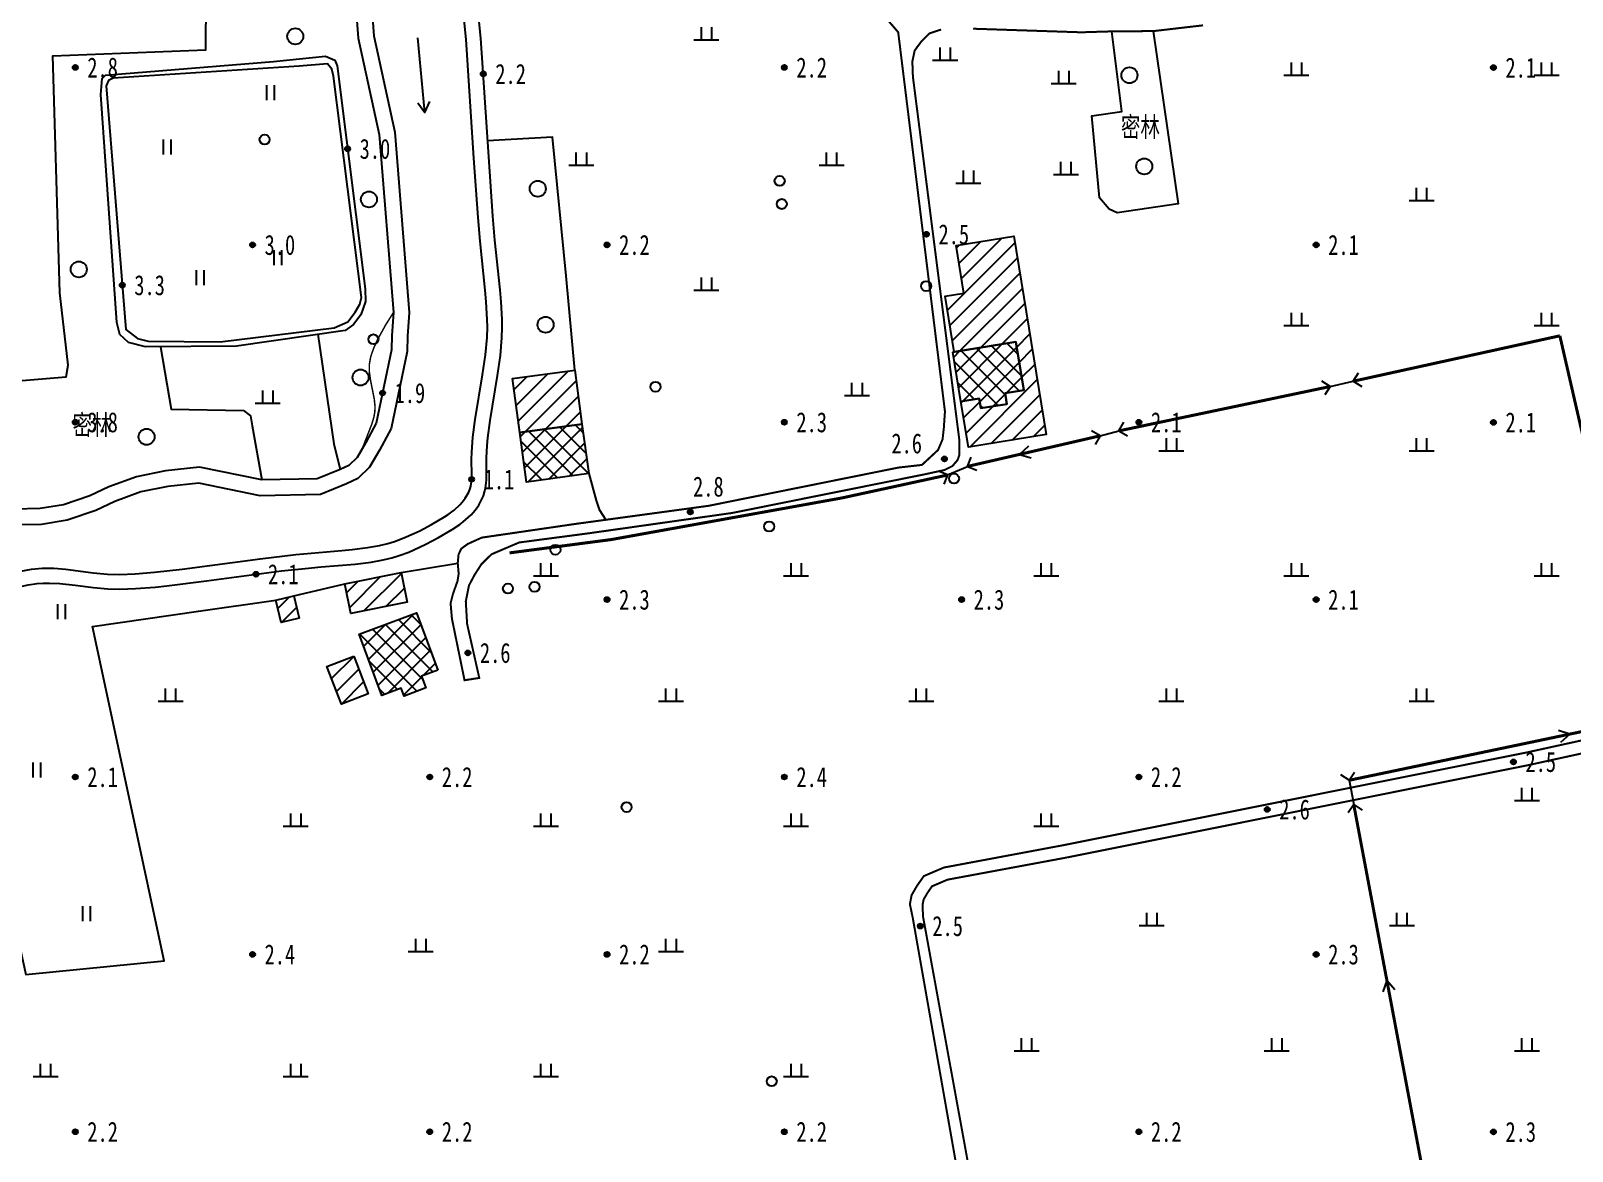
# Model space of a CAD drawing. Header units: metres. Extents: x 494039 to 619385, y 3351420 to 3402703.
# Drawn here: x 589162.9 to 589471, y 3392672.7 to 3392896.5 of the extents above; entities that cross this region are included whole.
import ezdxf
from ezdxf.enums import TextEntityAlignment as Align

# ---------------------------------------------------------------- set-up
doc = ezdxf.new("R2010")
doc.units = ezdxf.units.M
for name, pattern in [('2180', [0]), ('8521', [0]), ('9610', [0])]:
    doc.linetypes.add(name, pattern=pattern)
for name, color, linetype in [('210100', 130, 'Continuous'), ('220200', 130, 'Continuous'), ('220900', 130, '2180'), ('261301', 141, 'Continuous'), ('310300', 8, 'Continuous'), ('310500', 8, 'Continuous'), ('420500', 8, 'Continuous'), ('510301', 8, 'Continuous'), ('720100', 8, 'Continuous'), ('760201', 8, '8521'), ('810100', 8, '9610'), ('810302', 8, 'Continuous'), ('810501', 8, 'Continuous'), ('810600', 8, 'Continuous')]:
    doc.layers.add(name, color=color, linetype=linetype)
doc.layers.add('710101', color=8, linetype='Continuous', lineweight=0)
pattern_1 = [(45, (0, 0), (-1.767766953, 1.767766953), []), (135, (0, 0), (-1.767766953, -1.767766953), [])]
pattern_2 = [(45, (0, 0), (-1.767766953, 1.767766953), [])]

# ---------------------------------------------------------------- blocks, each defined once
blk = doc.blocks.new('gc170')
at = {"linetype": 'Continuous'}
blk.add_circle((0, 0), 0.5, dxfattribs=at)
blk = doc.blocks.new('gu')
at = {"flags": 128}
for points in [[(3.75, 0), (-3.75, 0)], [(2.71, -0.6), (3.75, 0), (3.75, 0), (2.71, 0.6)]]:
    blk.add_lwpolyline(points, dxfattribs=at)
blk = doc.blocks.new('p_point')
for radius in [0.25, 0.2, 0.15, 0.1, 0.05]:
    blk.add_circle((0, 0), radius)
blk.add_point((0, 0))
blk = doc.blocks.new('vm')
at = {"linetype": 'Continuous'}
for p, q in [((1.25, 0), (-1.25, 0)), ((-0.5, 0), (-0.5, 1.3)), ((0.5, 1.3), (0.5, 0))]:
    blk.add_line(p, q, dxfattribs=at)
blk = doc.blocks.new('v1')
blk.add_circle((0, 0), 0.8)
blk = doc.blocks.new('ve')
at = {"color": 0, "linetype": 'Continuous'}
for p, q in [((-0.4, 1.5), (-0.4, 0)), ((0.4, 0), (0.4, 1.5))]:
    blk.add_line(p, q, dxfattribs=at)
blk = doc.blocks.new('1-3&1-4')
at = {"layer": '310300', "linetype": 'Continuous'}
h = blk.add_hatch(dxfattribs=at)
h.set_pattern_fill('ANSI31', color=8, scale=20, style=0)
h.set_pattern_definition(pattern_2)
h.paths.add_polyline_path([(589347.4877, 3392832.3494), (589345.666, 3392843.461), (589349.4218, 3392844.0767), (589347.8634, 3392853.5821), (589359.3842, 3392855.4709), (589365.8833, 3392815.8285), (589350.3311, 3392813.2788), (589348.8337, 3392822.4125), (589352.4782, 3392823.01), (589352.7964, 3392821.0695), (589357.992, 3392821.9213), (589357.6389, 3392824.0752), (589361.372, 3392824.6872), (589359.7853, 3392834.3655)])
h = blk.add_hatch(dxfattribs=at)
h.set_pattern_fill('ANSI31', color=8, scale=20, style=0)
h.set_pattern_definition(pattern_2)
h.paths.add_polyline_path([(589260.641, 3392816.2169), (589259.1791, 3392826.9941), (589271.6314, 3392828.6833), (589273.0933, 3392817.906)])
h = blk.add_hatch(dxfattribs=at)
h.set_pattern_fill('ANSI31', color=8, scale=20, style=0)
h.set_pattern_definition(pattern_2)
h.paths.add_polyline_path([(589236.9613, 3392788.2834), (589238.1553, 3392782.3433), (589226.9187, 3392780.0846), (589225.7247, 3392786.0247)])
h = blk.add_hatch(dxfattribs=at)
h.set_pattern_fill('ANSI31', color=8, scale=20, style=0)
h.set_pattern_definition(pattern_2)
h.paths.add_polyline_path([(589211.8756, 3392782.7313), (589215.5184, 3392783.6122), (589216.5912, 3392779.1756), (589212.9485, 3392778.2947)])
h = blk.add_hatch(dxfattribs=at)
h.set_pattern_fill('ANSI31', color=8, scale=20, style=0)
h.set_pattern_definition(pattern_2)
h.paths.add_polyline_path([(589227.4852, 3392771.5488), (589230.3646, 3392764.032), (589225.0107, 3392761.9811), (589222.1313, 3392769.498)])
at = {"layer": '310500', "linetype": 'Continuous'}
h = blk.add_hatch(dxfattribs=at)
h.set_pattern_fill('ANSI37', color=8, scale=20, style=0)
h.set_pattern_definition(pattern_1)
h.paths.add_polyline_path([(589361.372, 3392824.6872), (589357.6389, 3392824.0752), (589357.992, 3392821.9213), (589352.7964, 3392821.0695), (589352.4782, 3392823.01), (589348.8337, 3392822.4125), (589347.212, 3392832.3042), (589359.7853, 3392834.3655)])
h = blk.add_hatch(dxfattribs=at)
h.set_pattern_fill('ANSI37', color=8, scale=20, style=0)
h.set_pattern_definition(pattern_1)
h.paths.add_polyline_path([(589273.0933, 3392817.906), (589274.433, 3392808.0295), (589261.9807, 3392806.3403), (589260.641, 3392816.2169)])
h = blk.add_hatch(dxfattribs=at)
h.set_pattern_fill('ANSI37', color=8, scale=20, style=0)
h.set_pattern_definition(pattern_1)
h.paths.add_polyline_path([(589244.3141, 3392768.8009), (589241.0112, 3392767.5666), (589241.8844, 3392765.2299), (589237.5336, 3392763.604), (589236.9451, 3392765.1786), (589233.0987, 3392763.7412), (589228.5398, 3392775.9405), (589240.04, 3392780.2381)])
at = {"layer": '210100', "color": 141, "linetype": 'Continuous', "elevation": 0.8, "flags": 128}
for points in [[(589160.96, 3392788.5228), (589163.077, 3392788.915), (589165.2051, 3392789.1364), (589167.5408, 3392789.129), (589169.8896, 3392788.9355), (589175.3944, 3392788.2329), (589178.2791, 3392787.9668), (589180.6349, 3392787.9117), (589183.7706, 3392788.0214), (589187.6851, 3392788.3394), (589193.1607, 3392788.9607), (589208.8063, 3392791.0393), (589215.8706, 3392791.8876), (589225.0795, 3392792.6761), (589227.1526, 3392792.8743), (589230.2389, 3392793.2607), (589232.608, 3392793.6835), (589234.275, 3392794.0847), (589235.6403, 3392794.5011), (589237.4768, 3392795.1824), (589239.4823, 3392796.0572), (589240.6691, 3392796.6292), (589243.0052, 3392797.8591), (589245.5874, 3392799.3793), (589246.3607, 3392799.8873), (589247.5154, 3392800.7408), (589248.7142, 3392801.832), (589249.4376, 3392802.667), (589249.7637, 3392803.1134), (589250.4582, 3392804.3408), (589250.7327, 3392805.0684), (589250.8555, 3392805.5313), (589251.053, 3392806.9642), (589251.0856, 3392807.7549), (589251.0335, 3392810.8358), (589251.0607, 3392812.3353), (589251.2911, 3392815.3268), (589251.7492, 3392818.8089), (589253.2348, 3392827.748), (589253.8085, 3392831.7221), (589254.1255, 3392835.2043), (589254.178, 3392837.2627), (589254.1532, 3392838.8246), (589253.959, 3392842.3426), (589253.7603, 3392844.6899), (589252.7476, 3392854.4766), (589252.3283, 3392859.2091), (589251.4906, 3392871.0549), (589249.9488, 3392894.7447), (589246.1148, 3392932.084)], [(589229.9293, 3392915.9094), (589231.4784, 3392895.4689), (589235.6618, 3392876.2449), (589238.5542, 3392840.2196), (589238.2394, 3392835.5006), (589238.184, 3392832.3915), (589234.9561, 3392817.0473), (589232.6298, 3392812.721), (589230.6411, 3392809.3012), (589228.2861, 3392807.0424), (589225.9999, 3392805.9967), (589220.8321, 3392803.8737), (589208.8029, 3392803.6155), (589196.5266, 3392806.1372), (589190.3359, 3392805.4673), (589184.9168, 3392804.3817), (589179.7116, 3392802.4914), (589175.9047, 3392800.6931), (589170.215, 3392798.718), (589165.0845, 3392797.8938), (589159.8023, 3392797.817)]]:
    blk.add_lwpolyline(points, dxfattribs=at)
at = {"layer": '220200', "color": 141, "linetype": 'Continuous', "const_width": 0.6, "flags": 128}
for points in [[(589427.2408, 3392826.4847), (589468.5147, 3392835.5547)], [(589486.0521, 3392759.2525), (589468.5147, 3392835.5547)], [(589380.3528, 3392816.5556), (589422.6228, 3392825.4263)], [(589350.16, 3392809.4744), (589376.6313, 3392815.5786)], [(589346.1678, 3392807.7535), (589325.0678, 3392803.173), (589278.9454, 3392794.8566), (589258.6145, 3392792.1949)], [(589438.7868, 3392652.4722), (589444.0872, 3392653.0107), (589427.3245, 3392741.9496)]]:
    blk.add_lwpolyline(points, dxfattribs=at)
at = {"layer": '220200', "color": 141, "linetype": 'Continuous', "const_width": 0.6, "elevation": 2.4404, "flags": 128}
blk.add_lwpolyline([(589426.3904, 3392746.7731), (589488.8126, 3392759.8299), (589519.8365, 3392766.1334)], dxfattribs=at)
at = {"layer": '220900', "color": 141, "linetype": 'Continuous'}
for p, q in [((589427.2408, 3392826.4847), (589428.3033, 3392828.1791)), ((589422.6228, 3392825.4263), (589420.9284, 3392826.4888)), ((589422.6228, 3392825.4263), (589421.5603, 3392823.7319)), ((589427.2408, 3392826.4847), (589428.9352, 3392825.4222)), ((589376.6313, 3392815.5786), (589374.9043, 3392816.5874)), ((589376.6313, 3392815.5786), (589375.6225, 3392813.8516)), ((589380.3528, 3392816.5556), (589381.3616, 3392818.2826)), ((589380.3528, 3392816.5556), (589382.0798, 3392815.5468)), ((589350.16, 3392809.4744), (589350.8989, 3392811.3329)), ((589350.16, 3392809.4744), (589352.0185, 3392808.7355)), ((589346.1678, 3392807.7535), (589344.3093, 3392808.4924)), ((589346.1678, 3392807.7535), (589345.4289, 3392805.895)), ((589426.3904, 3392746.7731), (589424.7331, 3392747.8926)), ((589426.3904, 3392746.7731), (589427.5099, 3392748.4304)), ((589427.3245, 3392741.9496), (589426.205, 3392740.2923)), ((589427.3245, 3392741.9496), (589428.9818, 3392740.8301))]:
    blk.add_line(p, q, dxfattribs=at)
at = {"layer": '220900', "color": 141, "linetype": '2180', "flags": 128}
for points, elevation in [([(589422.6228, 3392825.4263), (589427.2408, 3392826.4847)], 2.5584), ([(589376.6313, 3392815.5786), (589380.3528, 3392816.5556)], 2.5584), ([(589346.1678, 3392807.7535), (589350.16, 3392809.4744)], 3.0965), ([(589426.3904, 3392746.7731), (589427.3245, 3392741.9496)], 2.2957)]:
    blk.add_lwpolyline(points, dxfattribs=dict(at, elevation=elevation))
at = {"layer": '310300', "color": 8, "linetype": 'Continuous', "flags": 128}
for points, elevation in [([(589347.4877, 3392832.3494), (589345.666, 3392843.461), (589349.4218, 3392844.0767), (589347.8634, 3392853.5821), (589359.3842, 3392855.4709), (589365.8833, 3392815.8285), (589350.3311, 3392813.2788), (589348.8337, 3392822.4125), (589352.4782, 3392823.01), (589352.7964, 3392821.0695), (589357.992, 3392821.9213), (589357.6389, 3392824.0752), (589361.372, 3392824.6872), (589359.7853, 3392834.3655)], 6.1027), ([(589260.641, 3392816.2169), (589259.1791, 3392826.9941), (589271.6314, 3392828.6833), (589273.0933, 3392817.906)], 5.8685), ([(589236.9613, 3392788.2834), (589238.1553, 3392782.3433), (589226.9187, 3392780.0846), (589225.7247, 3392786.0247)], 6.0233), ([(589227.4852, 3392771.5488), (589230.3646, 3392764.032), (589225.0107, 3392761.9811), (589222.1313, 3392769.498)], 6.6352)]:
    blk.add_lwpolyline(points, close=True, dxfattribs=dict(at, elevation=elevation))
blk.add_lwpolyline([(589211.8756, 3392782.7313), (589215.5184, 3392783.6122), (589216.5912, 3392779.1756), (589212.9485, 3392778.2947)], close=True, dxfattribs=at)
at = {"layer": '310500', "color": 8, "linetype": 'Continuous', "flags": 128}
blk.add_lwpolyline([(589361.372, 3392824.6872), (589357.6389, 3392824.0752), (589357.992, 3392821.9213), (589352.7964, 3392821.0695), (589352.4782, 3392823.01), (589348.8337, 3392822.4125), (589347.212, 3392832.3042), (589359.7853, 3392834.3655)], close=True, dxfattribs=at)
for points, elevation in [([(589273.0933, 3392817.906), (589274.433, 3392808.0295), (589261.9807, 3392806.3403), (589260.641, 3392816.2169)], 10.2744), ([(589244.3141, 3392768.8009), (589241.0112, 3392767.5666), (589241.8844, 3392765.2299), (589237.5336, 3392763.604), (589236.9451, 3392765.1786), (589233.0987, 3392763.7412), (589228.5398, 3392775.9405), (589240.04, 3392780.2381)], 13.849)]:
    blk.add_lwpolyline(points, close=True, dxfattribs=dict(at, elevation=elevation))
at = {"layer": '420500', "color": 8, "linetype": 'Continuous', "const_width": 0.4, "flags": 128}
for points in [[(589397.2216, 3392897.5614), (589387.2281, 3392896.4009), (589380.099, 3392896.3874), (589372.8507, 3392896.1704), (589351.2647, 3392896.8849)], [(589344.8673, 3392896.7164), (589342.4859, 3392895.9248), (589340.9359, 3392894.3722), (589339.578, 3392892.5246), (589339.1146, 3392890.3346), (589339.2274, 3392887.2597), (589348.5255, 3392814.5831), (589348.4938, 3392811.6836), (589348.1486, 3392810.7397), (589347.1466, 3392809.556), (589345.5195, 3392808.739), (589341.1008, 3392807.788), (589303.0998, 3392800.1673), (589274.3966, 3392796.1016), (589260.529, 3392794.2729), (589255.0108, 3392791.9194), (589252.9977, 3392789.9402), (589251.6338, 3392787.823), (589250.504, 3392785.6901), (589249.8705, 3392782.5364), (589250.1327, 3392778.006), (589252.5643, 3392767.2177), (589249.6179, 3392766.7589), (589247.099, 3392779.0572), (589246.8337, 3392782.1306), (589247.2831, 3392783.9335), (589248.21, 3392786.5502), (589248.4472, 3392787.9914), (589248.263, 3392790.1661), (589248.4253, 3392791.8944), (589248.9715, 3392793.0326), (589250.2573, 3392793.9798), (589253.0694, 3392795.247), (589271.8157, 3392797.9838), (589298.3897, 3392801.597), (589336.3396, 3392809.2349), (589341.0319, 3392809.7642), (589344.2457, 3392812.7415), (589345.156, 3392814.8825), (589345.4072, 3392817.1668), (589345.6302, 3392820.4402), (589336.285, 3392896.1874), (589333.7529, 3392899.1312)], [(589520.8727, 3392765.3373), (589519.2247, 3392764.2455), (589508.4613, 3392762.5372), (589461.7672, 3392752.3078), (589369.5289, 3392733.8566)], [(589370.0279, 3392731.3623), (589462.2889, 3392749.8181), (589508.9333, 3392760.0366), (589518.5367, 3392761.5457), (589521.7927, 3392759.6451), (589523.5018, 3392758.127)], [(589352.0008, 3392646.3906), (589351.721, 3392648.2002), (589339.1873, 3392719.3412), (589338.625, 3392722.0377), (589338.9751, 3392723.8622), (589340.0687, 3392725.7338), (589341.4107, 3392727.6455), (589345.423, 3392729.3532), (589369.5289, 3392733.8566)], [(589370.0279, 3392731.3623), (589346.1537, 3392726.9308), (589343.0565, 3392725.6126), (589342.1874, 3392724.3745), (589341.3639, 3392722.9652), (589341.1507, 3392721.8537), (589341.2529, 3392719.54), (589354.2013, 3392648.6182), (589355.6141, 3392639.4807), (589358.9321, 3392604.4795)]]:
    blk.add_lwpolyline(points, dxfattribs=at)
at = {"layer": '710101', "color": 8, "linetype": 'Continuous', "const_width": 0.3, "elevation": 2, "flags": 128}
blk.add_lwpolyline([(589235.4036, 3392840.1954), (589233.8026, 3392837.643), (589232.2453, 3392834.8063), (589231.5028, 3392833.1743), (589231.0181, 3392831.8471), (589230.8273, 3392831.1763), (589230.5882, 3392829.8191), (589230.5914, 3392828.3924), (589230.8177, 3392826.7589), (589231.5771, 3392822.9267), (589231.7251, 3392821.481), (589231.698, 3392820.4339), (589231.5178, 3392819.3638), (589231.1209, 3392818.0042), (589229.1953, 3392813.0653)], dxfattribs=at)
at = {"layer": '760201', "color": 8, "linetype": '8521', "flags": 128}
for points in [[(589129.6642, 3392608.0913), (589129.6546, 3392608.6403), (589129.7065, 3392609.5792), (589129.9423, 3392611.7236), (589130.6487, 3392616.787), (589130.8387, 3392619.5883), (589130.8683, 3392621.1037), (589130.8095, 3392624.1164), (589130.7145, 3392625.8656), (589130.4296, 3392629.1034), (589130.1283, 3392631.4909), (589128.6367, 3392641.394), (589127.9555, 3392648.2075), (589127.6417, 3392650.6928), (589127.2633, 3392652.6983), (589126.8762, 3392654.1507), (589125.3878, 3392658.1843), (589124.8487, 3392659.8065), (589124.5825, 3392660.8873), (589124.3681, 3392662.3426), (589124.2648, 3392664.1939), (589124.26, 3392665.4398), (589124.5772, 3392680.4115), (589124.6729, 3392688.4599), (589124.6059, 3392693.809), (589124.4414, 3392697.1383), (589124.1011, 3392700.4482), (589123.5996, 3392703.3296), (589122.7954, 3392706.9133), (589120.9504, 3392714.5378), (589120.615, 3392716.143), (589120.1905, 3392718.6518), (589120.0593, 3392719.7326), (589119.9355, 3392721.4976), (589119.9589, 3392725.8507), (589119.885, 3392727.6042), (589119.6972, 3392729.005), (589119.0653, 3392732.148), (589118.8794, 3392733.6011), (589118.8759, 3392734.7178), (589118.9575, 3392735.3624), (589119.0992, 3392735.9516), (589119.4793, 3392736.9882), (589120.7333, 3392739.6969), (589121.0423, 3392740.6143), (589121.1585, 3392741.1629), (589121.2285, 3392742.0761), (589121.1497, 3392743.3496), (589120.6744, 3392746.9511), (589120.4929, 3392749.7679), (589120.4313, 3392753.7685), (589120.4279, 3392761.764), (589120.2986, 3392764.5847), (589119.9872, 3392768.4598), (589119.9907, 3392769.2173), (589120.1118, 3392770.3917), (589120.3416, 3392771.3032), (589120.8691, 3392772.5197), (589121.6038, 3392773.6308), (589122.3022, 3392774.3933), (589123.4364, 3392775.3319), (589125.0171, 3392776.3902), (589126.4384, 3392777.1967), (589128.4044, 3392778.1549), (589130.4302, 3392778.9986), (589132.499, 3392779.7362), (589134.5994, 3392780.3635), (589136.2155, 3392780.7571), (589138.554, 3392781.1937), (589140.0232, 3392781.4119), (589146.5134, 3392782.2033), (589149.7481, 3392782.6904), (589152.1108, 3392783.1843), (589153.59, 3392783.5526), (589160.0712, 3392785.2796), (589162.4319, 3392785.7847), (589164.2095, 3392786.0496), (589165.3995, 3392786.1492), (589166.678, 3392786.1746), (589168.7332, 3392786.0759), (589171.8305, 3392785.7344), (589175.4541, 3392785.2594), (589178.3007, 3392784.9951), (589180.6754, 3392784.9386), (589183.8365, 3392785.0495), (589187.7825, 3392785.3707), (589190.1486, 3392785.6218), (589198.032, 3392786.6086), (589213.0253, 3392788.5852), (589217.7822, 3392789.1059), (589220.9915, 3392789.3841), (589227.7595, 3392789.9684), (589230.9332, 3392790.3641), (589233.3697, 3392790.795), (589235.0841, 3392791.2038), (589236.531, 3392791.643), (589238.4948, 3392792.3718), (589240.639, 3392793.3085), (589241.9083, 3392793.9208), (589244.4077, 3392795.2364), (589247.1738, 3392796.8635), (589248.6698, 3392797.8679), (589249.3404, 3392798.3717), (589250.4342, 3392799.3054), (589250.9352, 3392799.7987), (589251.7408, 3392800.7174), (589252.4546, 3392801.7117), (589252.7705, 3392802.2341), (589253.4156, 3392803.6065), (589253.7074, 3392804.5568), (589253.8306, 3392805.1362), (589254.0109, 3392806.7165), (589253.996, 3392811.1586), (589254.1235, 3392813.6649), (589254.2676, 3392815.1659), (589254.7305, 3392818.6627), (589256.2124, 3392827.6404), (589256.7829, 3392831.6317), (589257.0977, 3392835.129), (589257.1491, 3392837.2124), (589257.1228, 3392838.7972), (589256.924, 3392842.3668), (589256.722, 3392844.7485), (589255.6985, 3392854.6783), (589255.2799, 3392859.4262), (589254.4421, 3392871.2839), (589252.8963, 3392894.9975), (589249.0573, 3392932.3861)], [(589231.3825, 3392924.9964), (589228.7329, 3392922.1394), (589227.1976, 3392919.2118), (589226.7716, 3392915.9981), (589228.3619, 3392895.0139), (589232.5466, 3392875.784), (589235.4036, 3392840.1954), (589235.0993, 3392835.6332), (589235.0478, 3392832.7461), (589231.9745, 3392818.1369), (589229.8873, 3392814.2552), (589228.1472, 3392811.2628), (589226.4953, 3392809.6784), (589224.7489, 3392808.8796), (589220.1795, 3392807.0024), (589209.0888, 3392806.7643), (589196.6773, 3392809.3138), (589189.8573, 3392808.5759), (589184.0672, 3392807.4159), (589178.5018, 3392805.3948), (589174.7151, 3392803.6061), (589169.4447, 3392801.7766), (589164.811, 3392801.0321), (589159.658, 3392800.9573), (589139.6151, 3392799.4051), (589126.858, 3392795.0338), (589116.1999, 3392792.7182), (589111.496, 3392790.921), (589107.3913, 3392788.5897), (589103.9651, 3392785.8601), (589101.3439, 3392783.5696), (589100.0941, 3392781.7504), (589099.2983, 3392780.3941), (589097.9422, 3392773.7084), (589096.4679, 3392743.2062), (589097.7355, 3392733.5152), (589100.313, 3392725.4218), (589101.0716, 3392720.7706), (589101.4231, 3392716.3581), (589101.1685, 3392712.4906), (589100.0632, 3392709.6736), (589099.1079, 3392708.0455), (589097.9281, 3392707.279), (589087.3012, 3392706.5884), (589070.3605, 3392708.5122), (589058.7795, 3392706.1936), (589056.4997, 3392704.7965), (589055.0904, 3392702.7056), (589053.7372, 3392700.3992), (589053.2922, 3392699.0188), (589052.9126, 3392696.5054), (589053.7779, 3392693.6255), (589056.2628, 3392690.7063), (589068.6496, 3392684.1766), (589086.0667, 3392674.6814), (589086.8689, 3392674.2924), (589087.4703, 3392674.1101), (589087.7638, 3392674.0732), (589088.0512, 3392674.0808), (589088.5906, 3392674.1967), (589089.3794, 3392674.6265), (589090.7756, 3392675.6658), (589091.2943, 3392675.9342), (589091.6843, 3392676.0513), (589092.356, 3392676.1085), (589093.0452, 3392676.0242), (589093.8172, 3392675.7927), (589094.2347, 3392675.612), (589095.0212, 3392675.1586), (589095.4476, 3392674.8361), (589095.7937, 3392674.5185), (589096.3386, 3392673.8928), (589096.901, 3392673.0573), (589097.2166, 3392672.4969), (589098.0148, 3392670.8389), (589099.195, 3392668.0896), (589099.6389, 3392666.9461), (589100.2534, 3392665.1317), (589100.483, 3392664.2973), (589100.7514, 3392662.9438), (589100.8597, 3392661.24), (589100.834, 3392660.407), (589100.6561, 3392658.7428), (589100.5292, 3392658.0363), (589100.2201, 3392656.8016), (589099.7912, 3392655.6074), (589099.2447, 3392654.4648), (589098.6632, 3392653.5204), (589098.1766, 3392652.8837), (589097.4614, 3392652.1168), (589096.3453, 3392651.1986), (589095.4369, 3392650.6631), (589094.9718, 3392650.4573), (589094.0031, 3392650.136), (589092.6915, 3392649.8567), (589091.1416, 3392649.676), (589089.2942, 3392649.6079), (589084.9291, 3392649.5887), (589083.4972, 3392649.4526), (589081.7244, 3392649.1423), (589079.8505, 3392648.6721), (589077.7053, 3392647.928), (589075.5313, 3392646.9043), (589074.8409, 3392646.5118), (589073.7508, 3392645.7909), (589072.9551, 3392645.1397), (589072.3243, 3392644.4927), (589071.3755, 3392643.2585), (589070.538, 3392641.9236), (589069.398, 3392639.8158), (589068.6805, 3392638.3721), (589067.9196, 3392636.7546)]]:
    blk.add_lwpolyline(points, dxfattribs=at)
at = {"layer": '760201', "color": 8, "linetype": '8521', "elevation": 4.6006, "flags": 128}
blk.add_lwpolyline([(589211.4502, 3392890.3554), (589221.839, 3392891.4026), (589223.7027, 3392890.6007), (589224.1892, 3392889.4407), (589229.7353, 3392844.9333), (589229.8475, 3392842.3892), (589228.8819, 3392839.7487), (589227.4559, 3392837.8157), (589225.7417, 3392836.6349), (589204.0459, 3392833.4771), (589185.8809, 3392833.3504), (589182.4419, 3392834.2025), (589180.7431, 3392835.7826), (589180.1145, 3392838.1923), (589176.9556, 3392883.7754), (589177.2252, 3392886.9696), (589177.8875, 3392887.6012)], close=True, dxfattribs=at)
at = {"layer": '760201', "color": 8, "linetype": '8521', "flags": 128}
blk.add_lwpolyline([(589216.5986, 3392889.3765), (589179.4254, 3392886.9904), (589178.4375, 3392886.5497), (589177.9735, 3392885.5102), (589181.9406, 3392836.8291), (589184.2456, 3392835.0389), (589186.4086, 3392834.4984), (589200.7789, 3392834.374), (589223.5784, 3392837.1755), (589226.3069, 3392838.3442), (589227.7329, 3392840.2772), (589228.6873, 3392841.9038), (589228.9979, 3392843.1793), (589223.4332, 3392887.4063), (589223.074, 3392888.7831), (589222.2432, 3392889.8536)], close=True, dxfattribs=at)
at = {"layer": '810100', "color": 8, "linetype": '9610', "flags": 128}
for points in [[(589149.6398, 3392800.1814), (589149.0872, 3392820.8593), (589149.3743, 3392823.2473), (589150.396, 3392825.0217), (589152.3523, 3392825.8799), (589169.9933, 3392827.3777), (589170.4241, 3392829.6779), (589168.7172, 3392844.1671), (589167.3073, 3392891.4712), (589197.9189, 3392892.6479), (589198.2396, 3392943.8584), (589208, 3392943.4165), (589211.1164, 3392939.4015), (589216.9329, 3392932.5268), (589220.5361, 3392928.4083), (589223.1006, 3392925.6282), (589225.9401, 3392924.475)], [(589387.2281, 3392896.4009), (589392.2268, 3392861.8948), (589380.039, 3392860.1071), (589378.4651, 3392860.8479), (589376.4975, 3392863.0962), (589374.9774, 3392879.4886), (589380.9632, 3392880.3546), (589379.0019, 3392896.3545)], [(589271.6314, 3392828.6833), (589269.9487, 3392847.5517), (589267.2034, 3392875.2308), (589254.2334, 3392874.4958)], [(589220.3315, 3392835.8474), (589223.5094, 3392814.0081), (589224.7489, 3392808.8796)], [(589151.6161, 3392754.6242), (589161.9265, 3392708.0082), (589189.6132, 3392710.7159), (589175.2993, 3392777.4768), (589196.4353, 3392780.5725), (589211.8756, 3392782.7313)]]:
    blk.add_lwpolyline(points, dxfattribs=at)
for points, elevation in [([(589188.8617, 3392833.3712), (589191.0082, 3392820.8734), (589205.4455, 3392820.6035), (589206.8588, 3392819.5917), (589207.1489, 3392817.5984), (589209.0888, 3392806.7643)], 3.7421), ([(589274.433, 3392808.0295), (589275.9144, 3392802.6656), (589276.4996, 3392800.8636), (589277.8861, 3392798.8092)], 3.7265), ([(589236.9613, 3392788.2834), (589248.263, 3392790.1661)], 3.6261), ([(589215.5184, 3392783.6122), (589225.7247, 3392786.0247)], 3.5926)]:
    blk.add_lwpolyline(points, dxfattribs=dict(at, elevation=elevation))
at = {"layer": '261301', "color": 141, "linetype": 'Continuous', "xscale": 2, "yscale": 2}
for p, rotation in [((589240.9815, 3392887.6125, 1.1), 275.1916290013344), ((589367.866, 3392813.5574, 3.0965), 192.9836445559639), ((589463.1612, 3392754.4645, 2.4248), 11.81438973559757), ((589435.3441, 3392699.3995, 2.4248), 100.6744141824369)]:
    blk.add_blockref('gu', p, dxfattribs=dict(at, rotation=rotation))
at = {"layer": '510301', "color": 8, "linetype": 'Continuous', "xscale": 2, "yscale": 2}
for p in [(589209.673, 3392874.7433, 4.6452), (589312.5977, 3392866.4958, 3.5522), (589313.0162, 3392861.8766, 3.4853), (589341.8804, 3392845.4883, 3.6191), (589231.3964, 3392834.8529, 5.0802), (589287.788, 3392825.3818, 3.6526), (589347.4414, 3392807.0343, 3.5857), (589310.4918, 3392797.4723, 3.5857), (589267.7833, 3392792.8133, 3.5857), (589258.2964, 3392785.0724, 3.686), (589263.6097, 3392785.4183, 3.6526), (589282.0137, 3392741.4217, 3.4853), (589311.0046, 3392686.6573, 3.6191)]:
    blk.add_blockref('gc170', p, dxfattribs=at)
at = {"layer": '720100', "color": 8, "linetype": 'Continuous', "xscale": 2, "yscale": 2, "zscale": 2}
for p in [(589171.8251, 3392889.1412, 2.8123), (589313.5347, 3392889.1415, 2.1709), (589455.2466, 3392889.1161, 2.0809), (589253.3654, 3392887.8569, 2.2056), (589226.2509, 3392872.8956, 3.0326), (589341.9394, 3392855.8293, 2.4905), (589207.2524, 3392853.7139, 3.0311), (589278.1072, 3392853.7141, 2.2346), (589419.8168, 3392853.7143, 2.1142), (589181.2204, 3392845.6672, 3.2887), (589233.2346, 3392824.1268, 1.8722), (589171.825, 3392818.2865, 3.7875), (589313.5345, 3392818.2867, 2.2944), (589384.3893, 3392818.2869, 2.1252), (589455.2465, 3392818.2613, 2.1072), (589345.5377, 3392810.956, 2.6499), (589251.0474, 3392806.8852, 1.1), (589294.7377, 3392800.3726, 2.7565), (589207.9293, 3392787.9346, 2.1), (589278.1071, 3392782.8593, 2.3389), (589348.9619, 3392782.8594, 2.3123), (589419.8167, 3392782.8596, 2.1444), (589250.2877, 3392772.221, 2.582), (589459.2424, 3392750.442, 2.5306), (589171.8248, 3392747.4317, 2.0564), (589242.6796, 3392747.4318, 2.2298), (589313.5344, 3392747.4319, 2.355), (589384.3892, 3392747.4321, 2.1945), (589410.0299, 3392740.9522, 2.5763), (589340.7091, 3392717.6689, 2.4953), (589207.2522, 3392712.0043, 2.4384), (589278.1069, 3392712.0045, 2.2327), (589419.8165, 3392712.0048, 2.2525), (589171.8247, 3392676.5769, 2.2064), (589242.6795, 3392676.577, 2.2158), (589313.5343, 3392676.5772, 2.2426), (589384.3891, 3392676.5773, 2.2421), (589455.2462, 3392676.5517, 2.2728)]:
    blk.add_blockref('p_point', p, dxfattribs=at)
at = {"layer": '810302', "color": 8, "linetype": 'Continuous', "xscale": 2, "yscale": 2}
for p in [(589297.9608, 3392894.5693), (589345.6708, 3392890.5507, 2.9412), (589415.8808, 3392887.524), (589465.8808, 3392887.524), (589369.3775, 3392885.894, 2.9412), (589272.9608, 3392869.5693), (589322.9608, 3392869.5693), (589350.3275, 3392865.9973, 2.9412), (589369.8008, 3392867.6907, 2.9412), (589440.8808, 3392862.524), (589297.9608, 3392844.5693), (589415.8808, 3392837.524), (589465.8808, 3392837.524), (589328.053, 3392823.5653), (589210.3, 3392822.0311, 3.7934), (589390.8808, 3392812.524), (589440.8808, 3392812.524), (589265.8808, 3392787.524), (589315.8808, 3392787.524), (589365.8808, 3392787.524), (589415.8808, 3392787.524), (589465.8808, 3392787.524), (589190.8808, 3392762.524), (589290.8808, 3392762.524), (589340.8808, 3392762.524), (589390.8808, 3392762.524), (589440.8808, 3392762.524), (589461.949, 3392742.6802), (589215.8808, 3392737.524), (589265.8808, 3392737.524), (589315.8808, 3392737.524), (589365.8808, 3392737.524), (589386.949, 3392717.6802), (589436.949, 3392717.6802), (589240.8808, 3392712.524), (589290.8808, 3392712.524), (589361.949, 3392692.6802), (589411.949, 3392692.6802), (589461.949, 3392692.6802), (589165.8808, 3392687.524), (589215.8808, 3392687.524), (589265.8808, 3392687.524), (589315.8808, 3392687.524)]:
    blk.add_blockref('vm', p, dxfattribs=at)
at = {"layer": '810501', "color": 8, "linetype": 'Continuous', "xscale": 2, "yscale": 2}
for p in [(589215.8005, 3392895.3644, 3.5257), (589382.5008, 3392887.5873, 2.9412), (589385.4641, 3392869.384, 2.9412), (589264.2493, 3392864.9206, 5.2701), (589230.5241, 3392862.787, 3.7934), (589172.5275, 3392848.817, 3.7934), (589265.8219, 3392837.7651, 5.2701), (589228.8308, 3392827.227, 3.7934), (589186.0741, 3392815.3737, 3.7934)]:
    blk.add_blockref('v1', p, dxfattribs=at)
at = {"layer": '810600', "color": 8, "linetype": 'Continuous', "xscale": 2, "yscale": 2}
for p in [(589210.8166, 3392882.6109, 3.7934), (589190.2077, 3392871.7372, 3.7934), (589212.2851, 3392849.6682, 3.7934), (589196.7857, 3392845.6391, 3.7934), (589169.0639, 3392778.9305, 5.2701), (589164.1357, 3392747.3299, 5.2701), (589174.0602, 3392718.6669, 5.2701)]:
    blk.add_blockref('ve', p, dxfattribs=at)
at = {"color": 8, "linetype": 'Continuous', "width": 0.75}
for p in [(589384.6924, 3392877.3681), (589175.1644, 3392817.8623)]:
    blk.add_text('密林', height=4, dxfattribs=at).set_placement(p, align=Align.MIDDLE)
at = {"layer": '720100', "color": 8, "width": 0.75}
for s, p in [('2.8', (589174.2251, 3392889.1412, 2.8123)), ('2.2', (589255.7654, 3392887.8569, 2.2056)), ('2.2', (589315.9347, 3392889.1415, 2.1709)), ('2.1', (589457.6466, 3392889.1161, 2.0809)), ('3.0', (589228.6509, 3392872.8956, 3.0326)), ('3.0', (589209.6524, 3392853.7139, 3.0311)), ('2.2', (589280.5072, 3392853.7141, 2.2346)), ('2.5', (589344.3394, 3392855.8293, 2.4905)), ('2.1', (589422.2168, 3392853.7143, 2.1142)), ('3.3', (589183.6204, 3392845.6672, 3.2887)), ('1.9', (589235.6346, 3392824.1268, 1.8722)), ('3.8', (589174.225, 3392818.2865, 3.7875)), ('2.3', (589315.9345, 3392818.2867, 2.2944)), ('2.1', (589386.7893, 3392818.2869, 2.1252)), ('2.1', (589457.6465, 3392818.2613, 2.1072)), ('2.6', (589334.9248, 3392814.0642, 2.6499)), ('1.1', (589253.4474, 3392806.8852, 1.1)), ('2.8', (589295.2857, 3392805.441, 2.7565)), ('2.1', (589210.3293, 3392787.9346, 2.1)), ('2.3', (589280.5071, 3392782.8593, 2.3389)), ('2.3', (589351.3619, 3392782.8594, 2.3123)), ('2.1', (589422.2167, 3392782.8596, 2.1444)), ('2.6', (589252.6877, 3392772.221, 2.582)), ('2.5', (589461.6424, 3392750.442, 2.5306)), ('2.1', (589174.2248, 3392747.4317, 2.0564)), ('2.2', (589245.0796, 3392747.4318, 2.2298)), ('2.4', (589315.9344, 3392747.4319, 2.355)), ('2.2', (589386.7892, 3392747.4321, 2.1945)), ('2.6', (589412.4299, 3392740.9522, 2.5763)), ('2.5', (589343.1091, 3392717.6689, 2.4953)), ('2.4', (589209.6522, 3392712.0043, 2.4384)), ('2.2', (589280.5069, 3392712.0045, 2.2327)), ('2.3', (589422.2165, 3392712.0048, 2.2525)), ('2.2', (589174.2247, 3392676.5769, 2.2064)), ('2.2', (589245.0795, 3392676.577, 2.2158)), ('2.2', (589315.9343, 3392676.5772, 2.2426)), ('2.2', (589386.7891, 3392676.5773, 2.2421)), ('2.3', (589457.6462, 3392676.5517, 2.2728))]:
    blk.add_text(s, height=4, dxfattribs=at).set_placement(p, align=Align.MIDDLE_LEFT)

msp = doc.modelspace()

# ---------------------------------------------------------------- block references
msp.add_blockref('1-3&1-4', (0, 0))

doc.saveas('drawing.dxf')
